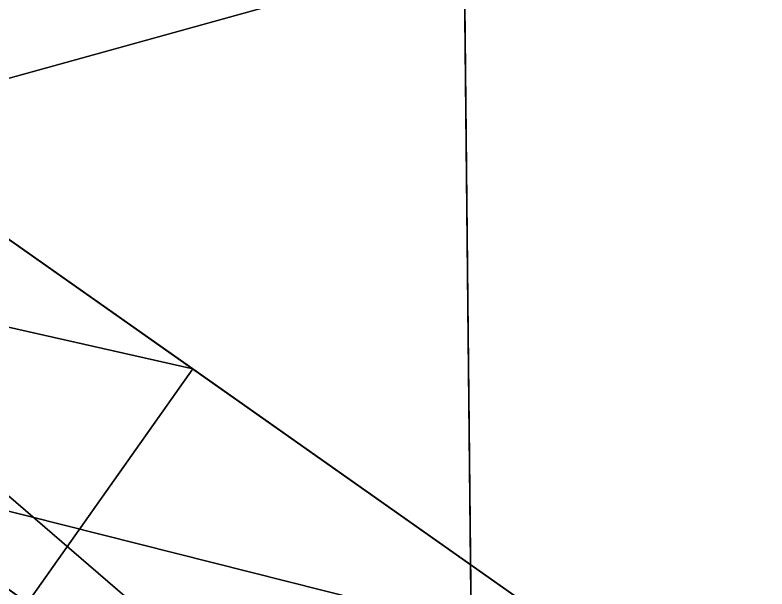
# Model space of a CAD drawing. Header units: centimetres. Extents: x -34.4 to 26.9, y -32.2 to 31.9.
# Drawn here: x 19.53 to 26.6, y -16.05 to -10.65 of the extents above; entities that cross this region are included whole.
import ezdxf

# ---------------------------------------------------------------- set-up
doc = ezdxf.new("R2010")
doc.units = ezdxf.units.CM
doc.layers.get('0').update_dxf_attribs({"color": 153})

msp = doc.modelspace()

# ---------------------------------------------------------------- meshes
at = {"color": 134}
mesh = msp.add_polyface(dxfattribs=at)
corners = [(23.681, -2.8502, 52.3629), (-0.9573, -3.104, 52.3629), (-1.0299, 3.9481, 51.8944), (23.7539, -9.9223, 52.7967), (-0.8844, -10.1762, 52.7967), (23.8208, -16.415, 53.079), (-0.8175, -16.6689, 53.079), (23.7552, -10.0505, 53.956), (-0.8831, -10.3044, 53.956), (-0.8155, -16.8636, 54.2317), (23.8228, -16.6097, 54.2317), (23.6817, -2.9177, 53.527), (-0.9566, -3.1716, 53.527), (23.6086, 4.1825, 53.0616), (23.6397, -16.2129, 1.6748), (23.6026, -16.1867, 1.4087), (22.4369, -17.8394, 1.4087), (14.3148, -12.4205, 4.7054), (19.6469, -16.1812, 4.4911), (21.2011, -13.9776, 4.4911), (15.8691, -10.2168, 4.7054), (11.3706, -10.3439, 4.8324), (12.9248, -8.1403, 4.8324), (8.5717, -8.3699, 4.9074), (10.126, -6.1663, 4.9074), (6.0713, -6.6064, 4.9442), (7.6256, -4.4027, 4.9442), (4.0224, -5.1612, 4.9562), (5.5766, -2.9576, 4.9562), (4.3679, -2.1051, 4.9571), (4.2804, -2.4272, 4.957), (25.0497, -19.9918, 4.0796), (2.5778, -4.1424, 4.0796), (4.132, -1.9387, 4.0796), (26.604, -17.7882, 4.0796), (25.0497, -19.9918, 4.2412), (2.7944, -4.2951, 4.0954), (4.3679, -2.1051, 4.0954), (26.604, -17.7882, 4.2412)]
mesh.append_faces([[corners[k] for k in face] for face in [(36, 32, 35, 36), (35, 17, 23, 35), (36, 35, 23, 36), (37, 28, 24, 37), (24, 20, 38, 24), (37, 24, 38, 37), (37, 38, 33, 37)]], dxfattribs={"vtx0": -1, "vtx1": -1, "vtx2": -1, "vtx3": -1, "color": 134})
mesh.append_faces([[corners[k] for k in face] for face in [(27, 23, 25, 27)]], dxfattribs={"vtx0": -1, "vtx3": -1, "color": 134})
mesh.append_faces([[corners[k] for k in face] for face in [(0, 1, 2, 0), (3, 4, 1, 3), (1, 0, 3, 1), (5, 6, 4, 5), (4, 3, 5, 4), (7, 8, 9, 7), (9, 10, 7, 9), (11, 12, 8, 11), (8, 7, 11, 8), (12, 11, 13, 12), (14, 15, 16, 14), (17, 18, 19, 17), (19, 20, 17, 19), (21, 17, 20, 21), (20, 22, 21, 20), (23, 21, 22, 23), (22, 24, 23, 22), (25, 23, 24, 25), (24, 26, 25, 24), (27, 25, 26, 27), (26, 28, 27, 26), (28, 29, 30, 28), (31, 32, 33, 31), (33, 34, 31, 33), (32, 31, 35, 32), (17, 21, 23, 17), (28, 26, 24, 28), (24, 22, 20, 24), (20, 19, 38, 20), (38, 34, 33, 38)]], dxfattribs={"vtx2": -1, "vtx3": -1, "color": 134})
mesh = msp.add_polyface(dxfattribs=at)
corners = [(23.8208, -16.415, 53.079), (23.7539, -9.9223, 52.7967), (23.7552, -10.0505, 53.956), (23.8228, -16.6097, 54.2317), (23.681, -2.8502, 52.3629), (23.6817, -2.9177, 53.527), (24.2094, -16.6147, 2.781), (24.0493, -16.5018, 2.5994), (22.8836, -18.1545, 2.5994), (23.9108, -16.4041, 2.3951), (22.7451, -18.0568, 2.3951), (23.7954, -16.3227, 2.171), (22.6297, -17.9754, 2.171), (23.7045, -16.2586, 1.9299), (22.5388, -17.9113, 1.9299), (23.6397, -16.2129, 1.6748), (22.4741, -17.8657, 1.6748), (23.7183, -17.1236, 2.3559), (23.8834, -16.6783, 2.4581), (23.724, -16.5658, 2.1792), (23.5719, -17.0204, 2.0997), (23.4638, -16.9441, 1.8164), (23.6063, -16.4828, 1.8708), (23.5345, -16.4322, 1.542), (23.3978, -16.8976, 1.5144), (24.0382, -16.2256, 1.7963), (23.9527, -16.1653, 1.2029), (23.51, -16.4149, 1.2029), (23.9744, -16.1806, 1.5042), (23.3754, -16.8818, 1.2029), (23.5345, -16.4322, 0.8639), (23.3978, -16.8976, 0.8915), (24.0382, -16.2256, 0.6096), (23.6063, -16.4828, 0.5351), (23.9744, -16.1806, 0.9017), (23.4638, -16.9441, 0.5895), (23.724, -16.5658, 0.2267), (23.5719, -17.0204, 0.3062), (23.7183, -17.1236, 0.05), (23.8834, -16.6783, -0.0522), (23.8213, -17.3835, 0.5447), (23.6935, -17.2934, 0.9743), (23.677, -17.2818, 1.2029), (23.6935, -17.2934, 1.4315), (26.604, -17.7882, 4.2412), (21.2011, -13.9776, 4.4911), (19.6469, -16.1812, 4.4911)]
mesh.append_faces([[corners[k] for k in face] for face in [(0, 1, 2, 0), (2, 3, 0, 2), (1, 4, 5, 1), (5, 2, 1, 5), (6, 7, 8, 6), (7, 9, 10, 7), (9, 11, 12, 9), (11, 13, 14, 11), (13, 15, 16, 13), (17, 18, 19, 17), (19, 20, 17, 19), (21, 20, 19, 21), (19, 22, 21, 19), (21, 22, 23, 21), (23, 24, 21, 23), (23, 22, 25, 23), (26, 27, 23, 26), (23, 28, 26, 23), (29, 24, 23, 29), (23, 27, 29, 23), (29, 27, 30, 29), (30, 31, 29, 30), (30, 27, 26, 30), (32, 33, 30, 32), (30, 34, 32, 30), (35, 31, 30, 35), (30, 33, 35, 30), (35, 33, 36, 35), (36, 37, 35, 36), (36, 33, 32, 36), (38, 37, 36, 38), (36, 39, 38, 36), (35, 37, 40, 35), (41, 31, 35, 41), (29, 31, 41, 29), (29, 42, 43, 29), (43, 24, 29, 43), (21, 24, 43, 21), (44, 45, 46, 44)]], dxfattribs={"vtx2": -1, "vtx3": -1, "color": 134})
mesh = msp.add_polyface(dxfattribs=at)
corners = [(23.5476, -27.6835, 53.3378), (23.9152, -25.5828, 53.8555), (-0.7231, -25.8367, 53.8555), (22.5588, -29.1635, 52.9708), (22.5562, -28.9088, 51.8309), (23.5445, -27.3835, 52.2033), (21.1959, -30.1311, 52.7284), (21.1939, -29.9385, 51.5813), (19.7059, -30.6949, 52.585), (19.7046, -30.5699, 51.4299), (18.3358, -30.9633, 52.5145), (16.9433, -31.0479, 51.3194), (17.3324, -31.0272, 51.3235), (18.3351, -30.9003, 51.3522), (17.3326, -31.0448, 52.4911), (22.4741, -17.8657, 1.6748), (22.5388, -17.9113, 1.9299), (23.7045, -16.2586, 1.9299), (22.4369, -17.8394, 1.4087), (23.6397, -16.2129, 1.6748), (22.6141, -18.2448, 1.7963), (22.7187, -18.3185, 2.0703), (22.8291, -17.8346, 2.1792), (22.7114, -17.7516, 1.8708), (22.8603, -18.4184, 2.3181), (22.6396, -17.701, 1.542), (23.0981, -17.4626, 1.8164), (22.5286, -18.1845, 1.2029), (22.5503, -18.1998, 1.5042), (22.6152, -17.6837, 1.2029), (22.6396, -17.701, 0.8639), (23.0097, -17.4002, 1.2029), (22.6141, -18.2448, 0.6096), (22.5503, -18.1998, 0.9017), (22.7114, -17.7516, 0.5351), (22.8603, -18.4184, 0.0878), (22.7187, -18.3185, 0.3356), (22.8291, -17.8346, 0.2267), (22.988, -18.6958, 1.3907), (22.9745, -18.6862, 1.2029), (22.988, -18.6958, 1.0152), (23.0278, -18.7238, 0.8331), (23.0929, -18.7698, 0.6624), (19.6469, -16.1812, 4.4911), (25.0497, -19.9918, 4.2412), (26.604, -17.7882, 4.2412), (14.3148, -12.4205, 4.7054)]
mesh.append_faces([[corners[k] for k in face] for face in [(10, 13, 9, 10)]], dxfattribs={"vtx0": -1, "vtx3": -1, "color": 134})
mesh.append_faces([[corners[k] for k in face] for face in [(14, 11, 13, 14), (10, 14, 13, 10)]], dxfattribs={"vtx1": -1, "vtx2": -1, "vtx3": -1, "color": 134})
mesh.append_faces([[corners[k] for k in face] for face in [(0, 1, 2, 0), (3, 4, 5, 3), (4, 3, 6, 4), (6, 7, 4, 6), (7, 6, 8, 7), (8, 9, 7, 8), (11, 12, 13, 11), (15, 16, 17, 15), (18, 15, 19, 18), (20, 21, 22, 20), (22, 23, 20, 22), (22, 21, 24, 22), (25, 23, 26, 25), (27, 28, 25, 27), (25, 29, 27, 25), (20, 23, 25, 20), (25, 28, 20, 25), (30, 29, 31, 30), (32, 33, 30, 32), (30, 34, 32, 30), (27, 29, 30, 27), (30, 33, 27, 30), (35, 36, 37, 35), (32, 34, 37, 32), (37, 36, 32, 37), (20, 28, 38, 20), (27, 39, 38, 27), (38, 28, 27, 38), (27, 33, 40, 27), (32, 41, 40, 32), (40, 33, 32, 40), (32, 36, 42, 32), (43, 44, 45, 43), (44, 43, 46, 44)]], dxfattribs={"vtx2": -1, "vtx3": -1, "color": 134})
mesh.append_faces([[corners[k] for k in face] for face in [(8, 10, 9, 8)]], dxfattribs={"vtx3": -1, "color": 134})

doc.saveas('drawing.dxf')
